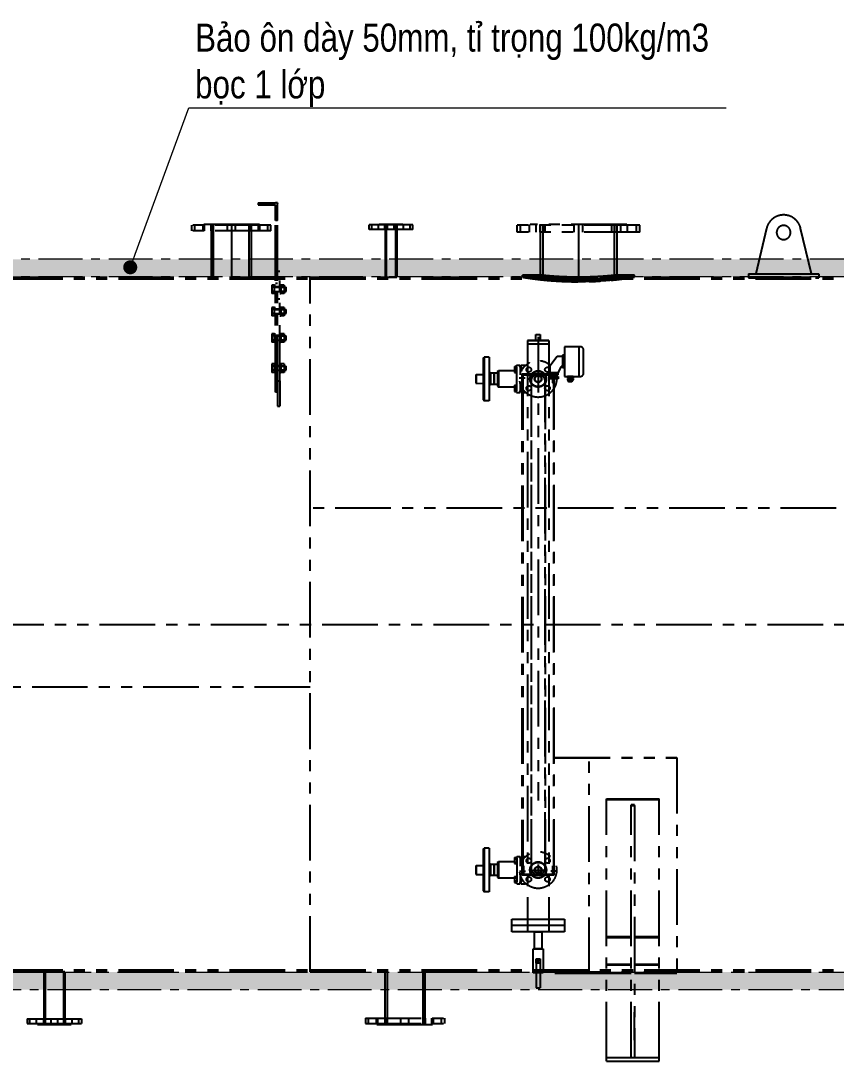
# Model space of a CAD drawing. Header units: millimetres. Extents: x -46397 to 283259, y -8690 to 23983.
# Drawn here: x 268163 to 270489, y 2270 to 5236 of the extents above; entities that cross this region are included whole.
import ezdxf
from ezdxf import colors
from ezdxf.entities.mleader import LeaderData, LeaderLine
from ezdxf.enums import TextEntityAlignment as Align
from ezdxf.math import Vec2, Vec3

# ---------------------------------------------------------------- set-up
doc = ezdxf.new("R2010")
doc.units = ezdxf.units.MM
doc.linetypes.add('CENTER', pattern=[2, 1.25, -0.25, 0.25, -0.25])
doc.linetypes.add('PHANTOM', pattern=[63.5, 31.75, -6.35, 6.35, -6.35, 6.35, -6.35])
doc.layers.add('DUONGTAM', color=1, linetype='CENTER', lineweight=0)
doc.styles.add('GHI CHÚ 2', font='arial.ttf', dxfattribs={"width": 0.8, "height": 1})
doc.styles.add('Tahoma', font='tahoma.ttf')
doc.styles.add('Text_nameplate', font='arial.ttf', dxfattribs={"width": 0.9, "height": 2.5})

# ---------------------------------------------------------------- blocks, each defined once
blk = doc.blocks.new('BO-1')
at = {"color": 251, "linetype": 'PHANTOM', "ltscale": 5, "extrusion": (2.28848e-17, 1, 0)}
for p, q in [((1350.9, 1202), (1350.9, 1196)), ((1350.9, 1202), (1400.9, 1202)), ((1350.9, 1196), (1398.9, 1196)), ((1400.9, 1202), (1400.9, 1202)), ((1404.9, 1202), (1400.9, 1202)), ((1404.9, 1202), (1400.9, 1202)), ((1400.9, 1151.8), (1400.9, 1194)), ((1406.9, 1200), (1406.9, 1200)), ((1406.9, 1151.8), (1406.9, 1200)), ((1387.5, 1138), (1162.5, 1138)), ((1162.5, 1122), (1162.5, 1138)), ((1171, 1122), (1171, 1138)), ((1194, 1122), (1194, 1138)), ((1355, 1140), (1195, 1140)), ((1195, 1138), (1195, 1140)), ((1198.1, 1122), (1198.1, 1138)), ((1217.3, 1122), (1217.3, 1140)), ((1217.9, 1122), (1217.9, 1140)), ((1221.1, 1122), (1221.1, 1138)), ((1223.9, 990), (1223.9, 1140)), ((1263.5, 1122), (1263.5, 1138)), ((1275, 1140), (1275, 990)), ((1286.5, 1122), (1286.5, 1138)), ((1326.1, 990), (1326.1, 1140)), ((1328.9, 1122), (1328.9, 1138)), ((1332.2, 1122), (1332.2, 1140)), ((1332.7, 1122), (1332.7, 1140)), ((1351.9, 1122), (1351.9, 1138)), ((1355, 1138), (1355, 1140)), ((1356, 1122), (1356, 1138)), ((1379, 1122), (1379, 1138)), ((1387.5, 1122), (1387.5, 1138)), ((1400.9, 661.9), (1400.9, 1151.8)), ((1406.9, 1151.8), (1400.9, 1151.8)), ((1406.9, 661.9), (1406.9, 1151.8)), ((2440, 1138), (2090, 1138)), ((2090, 1118), (2090, 1138)), ((2100, 1118), (2100, 1138)), ((2125, 1118), (2125, 1138)), ((2402.5, 1140), (2127.5, 1140)), ((2127.5, 1138), (2127.5, 1140)), ((2144.7, 1118), (2144.7, 1138)), ((2155.4, 1118), (2155.4, 1140)), ((2155.4, 1140), (2155.4, 1118)), ((2163.6, 1140), (2163.6, 982.3)), ((2169.7, 1118), (2169.7, 1138)), ((2252.5, 1118), (2252.5, 1138)), ((2265, 1140), (2265, 977.1)), ((2277.5, 1118), (2277.5, 1138)), ((2360.3, 1118), (2360.3, 1138)), ((2366.4, 1140), (2366.4, 982.3)), ((2374.5, 1140), (2374.5, 1118)), ((2374.6, 1118), (2374.6, 1140)), ((2385.3, 1118), (2385.3, 1138)), ((2402.5, 1138), (2402.5, 1140)), ((2405, 1118), (2405, 1138)), ((2430, 1118), (2430, 1138)), ((2440, 1118), (2440, 1138)), ((2801.4, 1129.1), (2770.6, 1000)), ((2929.4, 1000), (2898.6, 1129.1)), ((1387.5, 1122), (1162.5, 1122)), ((1217.9, 990), (1217.9, 1122)), ((1332.2, 990), (1332.2, 1122)), ((2440, 1118), (2090, 1118)), ((2155.4, 1118), (2155.4, 996.1)), ((2374.5, 1118), (2374.5, 996.1)), ((0, 990), (1500, 990)), ((0, 985), (1500, 985)), ((1406.9, 1007.5), (1412.9, 1007.5)), ((1412.9, 694.6), (1412.9, 1007.5)), ((1500, -990), (1500, 990)), ((1500, 990), (3000, 990)), ((1500, -990), (1500, 990)), ((1500, 985), (3000, 985)), ((2155.4, 996.1), (2105.4, 996.1)), ((2105.4, 990), (2105.4, 996.1)), ((2155.4, 990), (2105.4, 990)), ((2155.4, 996.1), (2155.4, 990)), ((2155.4, 996.1), (2155.4, 983.2)), ((2424.5, 996.1), (2374.5, 996.1)), ((2374.5, 996.1), (2374.5, 990)), ((2374.5, 996.1), (2374.5, 983.2)), ((2424.5, 990), (2374.5, 990)), ((2424.5, 990), (2424.5, 996.1)), ((2750, 1000), (2750, 998.8)), ((2750, 1000), (2770.6, 1000)), ((2950, 998.8), (2750, 998.8)), ((2750, 998.8), (2750, 988.7)), ((2750, 990), (2950, 990)), ((2750, 988.7), (2950, 988.7)), ((2770.6, 1000), (2929.4, 1000)), ((2929.4, 1000), (2950, 1000)), ((2950, 998.8), (2950, 1000)), ((2950, 998.8), (2950, 988.7)), ((1389.9, 967.2), (1389.9, 961.2)), ((1397.9, 967.2), (1389.9, 967.2)), ((1389.9, 961.2), (1389.9, 949.3)), ((1397.9, 961.2), (1389.9, 961.2)), ((1389.9, 949.3), (1389.9, 943.3)), ((1397.9, 949.3), (1389.9, 949.3)), ((1397.9, 943.2), (1397.9, 967.2)), ((1397.9, 967.2), (1400.9, 967.2)), ((1406.9, 972), (1400.9, 972)), ((1406.9, 962.2), (1400.9, 962.2)), ((1400.9, 961.2), (1425.9, 961.2)), ((1400.9, 949.2), (1425.9, 949.2)), ((1412.9, 962.2), (1406.9, 962.2)), ((1412.9, 967.2), (1415.9, 967.2)), ((1425.9, 961.2), (1412.9, 961.2)), ((1425.9, 949.2), (1412.9, 949.2)), ((1425.9, 967.2), (1415.9, 967.2)), ((1415.9, 967.2), (1415.9, 943.2)), ((1425.9, 961.2), (1415.9, 961.2)), ((1425.9, 949.3), (1415.9, 949.3)), ((1425.9, 967.2), (1425.9, 961.2)), ((1425.9, 961.2), (1425.9, 949.3)), ((1425.9, 961.2), (1430.9, 961.2)), ((1425.9, 949.3), (1425.9, 943.3)), ((1425.9, 949.2), (1430.9, 949.2)), ((1430.9, 949.2), (1430.9, 961.2)), ((1397.9, 943.3), (1389.9, 943.3)), ((1397.9, 943.2), (1400.9, 943.2)), ((1406.9, 948.2), (1400.9, 948.2)), ((1412.9, 948.2), (1406.9, 948.2)), ((1406.9, 928.6), (1412.9, 928.6)), ((1412.9, 943.2), (1415.9, 943.2)), ((1425.9, 943.3), (1415.9, 943.3)), ((1389.9, 904.1), (1389.9, 898.1)), ((1397.9, 904.1), (1389.9, 904.1)), ((1389.9, 898.1), (1389.9, 886.2)), ((1397.9, 898.1), (1389.9, 898.1)), ((1397.9, 880.1), (1397.9, 904.1)), ((1397.9, 904.1), (1400.9, 904.1)), ((1406.9, 899.1), (1400.9, 899.1)), ((1400.9, 898.1), (1425.9, 898.1)), ((1412.9, 899.1), (1406.9, 899.1)), ((1412.9, 904.1), (1415.9, 904.1)), ((1425.9, 898.1), (1412.9, 898.1)), ((1425.9, 904.1), (1415.9, 904.1)), ((1415.9, 904.1), (1415.9, 880.1)), ((1425.9, 898.1), (1415.9, 898.1)), ((1425.9, 904.1), (1425.9, 898.1)), ((1425.9, 898.1), (1425.9, 886.2)), ((1425.9, 898.1), (1430.9, 898.1)), ((1430.9, 886.1), (1430.9, 898.1)), ((1389.9, 886.2), (1389.9, 880.2)), ((1397.9, 886.2), (1389.9, 886.2)), ((1397.9, 880.2), (1389.9, 880.2)), ((1397.9, 880.1), (1400.9, 880.1)), ((1400.9, 886.1), (1425.9, 886.1)), ((1406.9, 885.1), (1400.9, 885.1)), ((1412.9, 885.1), (1406.9, 885.1)), ((1425.9, 886.1), (1412.9, 886.1)), ((1412.9, 880.1), (1415.9, 880.1)), ((1425.9, 886.2), (1415.9, 886.2)), ((1425.9, 880.2), (1415.9, 880.2)), ((1425.9, 886.2), (1425.9, 880.2)), ((1425.9, 886.1), (1430.9, 886.1)), ((1389.9, 828.9), (1389.9, 822.9)), ((1397.9, 828.9), (1389.9, 828.9)), ((1389.9, 822.9), (1389.9, 811)), ((1397.9, 822.9), (1389.9, 822.9)), ((1389.9, 811), (1389.9, 805)), ((1397.9, 811), (1389.9, 811)), ((1397.9, 805), (1389.9, 805)), ((1397.9, 805), (1397.9, 829)), ((1397.9, 829), (1400.9, 829)), ((1397.9, 805), (1400.9, 805)), ((1406.9, 824), (1400.9, 824)), ((1400.9, 823), (1425.9, 823)), ((1400.9, 811), (1425.9, 811)), ((1406.9, 810), (1400.9, 810)), ((1412.9, 824), (1406.9, 824)), ((1412.9, 810), (1406.9, 810)), ((1412.9, 829), (1415.9, 829)), ((1425.9, 823), (1412.9, 823)), ((1425.9, 811), (1412.9, 811)), ((1412.9, 805), (1415.9, 805)), ((1415.9, 829), (1415.9, 805)), ((1425.9, 828.9), (1415.9, 828.9)), ((1425.9, 822.9), (1415.9, 822.9)), ((1425.9, 811), (1415.9, 811)), ((1425.9, 805), (1415.9, 805)), ((1425.9, 828.9), (1425.9, 822.9)), ((1425.9, 823), (1430.9, 823)), ((1425.9, 822.9), (1425.9, 811)), ((1425.9, 811), (1425.9, 805)), ((1425.9, 811), (1430.9, 811)), ((1430.9, 811), (1430.9, 823)), ((1389.9, 742.7), (1389.9, 736.7)), ((1397.9, 742.7), (1389.9, 742.7)), ((1397.9, 718.7), (1397.9, 742.7)), ((1397.9, 742.7), (1400.9, 742.7)), ((1412.9, 742.7), (1415.9, 742.7)), ((1425.9, 742.7), (1415.9, 742.7)), ((1415.9, 742.7), (1415.9, 718.7)), ((1425.9, 742.7), (1425.9, 736.7)), ((1389.9, 736.7), (1389.9, 724.7)), ((1397.9, 736.7), (1389.9, 736.7)), ((1389.9, 724.7), (1389.9, 718.8)), ((1397.9, 724.7), (1389.9, 724.7)), ((1397.9, 718.8), (1389.9, 718.8)), ((1397.9, 718.7), (1400.9, 718.7)), ((1406.9, 737.7), (1400.9, 737.7)), ((1400.9, 736.7), (1425.9, 736.7)), ((1400.9, 724.7), (1425.9, 724.7)), ((1406.9, 723.7), (1400.9, 723.7)), ((1412.9, 737.7), (1406.9, 737.7)), ((1412.9, 723.7), (1406.9, 723.7)), ((1425.9, 736.7), (1412.9, 736.7)), ((1425.9, 724.7), (1412.9, 724.7)), ((1412.9, 718.7), (1415.9, 718.7)), ((1425.9, 736.7), (1415.9, 736.7)), ((1425.9, 724.7), (1415.9, 724.7)), ((1425.9, 718.8), (1415.9, 718.8)), ((1425.9, 736.7), (1430.9, 736.7)), ((1425.9, 736.7), (1425.9, 724.7)), ((1425.9, 724.7), (1430.9, 724.7)), ((1425.9, 724.7), (1425.9, 718.8)), ((1430.9, 724.7), (1430.9, 736.7)), ((1406.9, 694.6), (1406.9, 622.7)), ((1406.9, 694.6), (1412.9, 694.6)), ((1412.9, 694.6), (1412.9, 622.7)), ((1406.9, 661.9), (1400.9, 661.9)), ((1406.9, 622.7), (1412.9, 622.7)), ((0, -985), (1500, -985)), ((0, -990), (1500, -990)), ((1500, -985), (3000, -985)), ((1500, -990), (3000, -990))]:
    blk.add_line(p, q, dxfattribs=at)
at = {"color": 251, "linetype": 'PHANTOM', "ltscale": 5, "extrusion": (-2.22045e-16, 1, 0)}
for p, q in [((1792.5, 1139), (1667.5, 1139)), ((1667.5, 1126), (1667.5, 1139)), ((1675.5, 1126), (1675.5, 1139)), ((1694.5, 1126), (1694.5, 1139)), ((1763.5, 1140), (1696.5, 1140)), ((1696.5, 1139), (1696.5, 1140)), ((1712.7, 1126), (1712.7, 1140)), ((1713.3, 1140), (1713.3, 990)), ((1716.7, 1140), (1716.7, 990)), ((1720.5, 1126), (1720.5, 1139)), ((1739.5, 1126), (1739.5, 1139)), ((1743.3, 1140), (1743.3, 990)), ((1746.7, 1140), (1746.7, 990)), ((1747.2, 1126), (1747.2, 1140)), ((1763.5, 1139), (1763.5, 1140)), ((1765.5, 1126), (1765.5, 1139)), ((1784.5, 1126), (1784.5, 1139)), ((1792.5, 1126), (1792.5, 1139)), ((1792.5, 1126), (1667.5, 1126)), ((1713.3, 990), (1746.7, 990)), ((800.1, -990), (739.8, -990)), ((739.8, -990), (739.8, -1140)), ((743.8, -990), (743.8, -1140)), ((796.2, -990), (796.2, -1140)), ((800.1, -990), (800.1, -1140)), ((1712.8, -990), (1712.8, -1140)), ((1718.9, -990), (1718.9, -1140)), ((1821.1, -990), (1821.1, -1140)), ((1827.1, -990), (1827.1, -1140)), ((692.5, -1124), (847.5, -1124)), ((692.5, -1124), (692.5, -1138)), ((700.5, -1138), (700.5, -1124)), ((719.5, -1138), (719.5, -1124)), ((739.4, -1124), (739.4, -1140)), ((760.5, -1138), (760.5, -1124)), ((779.5, -1138), (779.5, -1124)), ((800.5, -1124), (800.5, -1140)), ((820.5, -1138), (820.5, -1124)), ((839.5, -1138), (839.5, -1124)), ((847.5, -1124), (847.5, -1138)), ((1657.5, -1122), (1882.5, -1122)), ((1657.5, -1122), (1657.5, -1138)), ((1666, -1138), (1666, -1122)), ((1689, -1138), (1689, -1122)), ((1693.1, -1138), (1693.1, -1122)), ((1712.3, -1122), (1712.3, -1140)), ((1716.1, -1138), (1716.1, -1122)), ((1758.5, -1138), (1758.5, -1122)), ((1781.5, -1138), (1781.5, -1122)), ((1823.9, -1138), (1823.9, -1122)), ((1827.7, -1122), (1827.7, -1140)), ((1846.9, -1138), (1846.9, -1122)), ((1851, -1138), (1851, -1122)), ((1874, -1138), (1874, -1122)), ((1882.5, -1122), (1882.5, -1138)), ((692.5, -1138), (847.5, -1138)), ((722, -1138), (722, -1140)), ((722, -1140), (818, -1140)), ((818, -1138), (818, -1140)), ((1657.5, -1138), (1882.5, -1138)), ((1690, -1138), (1690, -1140)), ((1690, -1140), (1850, -1140)), ((1850, -1138), (1850, -1140))]:
    blk.add_line(p, q, dxfattribs=at)
at = {"color": 251, "linetype": 'PHANTOM', "ltscale": 5}
for p, q in [((2180, 810), (2119.5, 810)), ((2119.5, 810), (2180, 810)), ((2119.5, 810), (2119.5, -876)), ((2143.5, 826.4), (2156.1, 826.4)), ((2143.5, 810), (2143.5, 826.4)), ((2143.5, 826.4), (2156.1, 826.4)), ((2149.8, 820.1), (2149.8, -501.9)), ((2149.8, 820.1), (2149.8, 820.1)), ((2156.1, 826.4), (2156.1, 810)), ((2180, 810), (2180, -876)), ((2119.5, 800), (2180, 800)), ((2269.6, 792), (2224.6, 792)), ((2224.6, 792), (2224.6, 707)), ((2266, 792), (2266, 707)), ((2279.6, 717), (2279.6, 782)), ((2204.4, 763.5), (2183.6, 736.3)), ((2219.6, 763.5), (2204.4, 763.5)), ((2219.6, 767.5), (2219.6, 731.5)), ((2224.6, 767.5), (2219.6, 767.5)), ((2224.6, 749.5), (2219.6, 749.5)), ((2195.8, 713.5), (2103.8, 713.5)), ((2103.8, 713.5), (2103.8, -713.4)), ((2192.8, 713.5), (2104.8, 713.5)), ((2104.8, 713.5), (2104.8, 688.5)), ((2105.8, 713.5), (2105.8, -713.4)), ((2129.8, 713.5), (2169.8, 713.5)), ((2130.8, -713.5), (2130.8, 713.5)), ((2164.8, 713.5), (2134.8, 713.5)), ((2149.8, 715.5), (2149.8, 684.5)), ((2169.8, 713.5), (2164.8, 713.5)), ((2170.8, -713.5), (2170.8, 713.5)), ((2183.6, 736.3), (2183.6, 712)), ((2205.6, 717), (2183.6, 717)), ((2205.6, 712), (2183.6, 712)), ((2185.6, 712), (2185.6, 707)), ((2192.8, 688.5), (2192.8, 713.5)), ((2193.8, 713.5), (2193.8, -713.4)), ((2195.8, -713.4), (2195.8, 713.5)), ((2203.6, 712), (2203.6, 707)), ((2215.6, 735.5), (2205.6, 717)), ((2205.6, 717), (2205.6, 712)), ((2219.6, 735.5), (2215.6, 735.5)), ((2224.6, 731.5), (2219.6, 731.5)), ((2095.8, 703.5), (2112.5, 703.5)), ((2104.8, 688.5), (2106.8, 688.5)), ((2106.8, 688.5), (2106.8, 711.5)), ((2106.8, 711.5), (2190.8, 711.5)), ((2129.8, 693.5), (2129.8, -693.4)), ((2169.8, -693.4), (2169.8, 693.5)), ((2207.1, 707), (2182, 707)), ((2182, 707), (2182, 700)), ((2207.1, 700), (2182, 700)), ((2201.8, 703.5), (2185.1, 703.5)), ((2190.8, 711.5), (2190.8, 688.5)), ((2190.8, 688.5), (2192.8, 688.5)), ((2194.6, 707), (2194.6, 700)), ((2207.1, 707), (2207.1, 700)), ((2224.6, 707), (2269.6, 707)), ((2233.8, 707), (2233.8, 703)), ((2249.8, 707), (2233.8, 707)), ((2249.8, 707), (2233.8, 707)), ((2249.8, 703), (2233.8, 703)), ((2233.8, 701), (2233.8, 697)), ((2249.8, 701), (2233.8, 701)), ((2249.8, 697), (2233.8, 697)), ((2233.8, 697), (2237.8, 692)), ((2235.8, 703), (2235.8, 701)), ((2241.8, 692), (2237.8, 692)), ((2241.8, 707), (2241.8, 703)), ((2241.8, 701), (2241.8, 697)), ((2245.8, 692), (2241.8, 692)), ((2249.8, 697), (2245.8, 692)), ((2247.8, 703), (2247.8, 701)), ((2249.8, 707), (2249.8, 703)), ((2249.8, 701), (2249.8, 697)), ((3000, 332), (1500, 332)), ((-3546.2, 0), (3546.2, 0)), ((1500, -178.9), (0, -178.9)), ((2096.8, -703.4), (2113.5, -703.4)), ((2105.8, -688.4), (2107.8, -688.4)), ((2105.8, -713.4), (2105.8, -688.4)), ((2107.8, -688.4), (2107.8, -711.4)), ((2107.8, -711.4), (2191.8, -711.4)), ((2134.3, -700), (2165.3, -700)), ((2149.8, -684.5), (2149.8, -715.5)), ((2202.8, -703.4), (2186.1, -703.4)), ((2191.8, -711.4), (2191.8, -688.4)), ((2191.8, -688.4), (2193.8, -688.4)), ((2193.8, -688.4), (2193.8, -713.4)), ((2103.8, -713.4), (2195.8, -713.4)), ((2193.8, -713.4), (2105.8, -713.4)), ((2130.8, -713.5), (2170.8, -713.5)), ((2074.8, -840), (2224.8, -840)), ((2074.8, -876), (2074.8, -840)), ((2224.8, -858), (2074.8, -858)), ((2224.8, -840), (2224.8, -876)), ((2224.8, -876), (2074.8, -876)), ((2180, -876), (2119.5, -876)), ((2139.1, -876), (2160.4, -876)), ((2139.1, -924.7), (2139.1, -876)), ((2160.4, -876), (2160.4, -924.7)), ((2135.4, -924.7), (2164.1, -924.7)), ((2135.4, -993.5), (2135.4, -924.7)), ((2160.4, -924.7), (2139.1, -924.7)), ((2164.1, -924.7), (2164.1, -993.5)), ((2144.3, -952.8), (2155.3, -952.8)), ((2144.3, -965.5), (2144.3, -952.8)), ((2144.3, -959.1), (2144.3, -1036)), ((2155.3, -965.5), (2144.3, -965.5)), ((2155.3, -952.8), (2155.3, -965.5)), ((2155.3, -959.1), (2155.3, -1036)), ((2164.1, -993.5), (2135.4, -993.5)), ((2144.3, -1036), (2155.3, -1036)), ((2425, -1185), (2425, -1105))]:
    blk.add_line(p, q, dxfattribs=at)
at = {"color": 251, "linetype": 'PHANTOM', "ltscale": 5, "extrusion": (-1, -3.55952e-16, -4.45995e-16)}
for p, q in [((1992.8, 759.4), (1995.8, 762.5)), ((1992.8, 759.4), (1992.8, 640.6)), ((1995.8, 762.5), (1995.8, 637.5)), ((2009.8, 762.5), (1995.8, 762.5)), ((2009.8, 762.5), (2009.8, 637.5)), ((1972.8, 712.5), (1992.8, 712.9)), ((1972.8, 712.5), (1972.8, 687.5)), ((2013.8, 717), (2009.8, 717)), ((2013.8, 717), (2013.8, 683)), ((2023.8, 716), (2013.8, 716)), ((2023.8, 716), (2023.8, 684)), ((2024, 716), (2024, 684)), ((2034, 716), (2024, 716)), ((2034, 721), (2036.5, 723.5)), ((2034, 721), (2034, 679)), ((2036.5, 723.5), (2036.5, 676.5)), ((2082.1, 723.5), (2036.5, 723.5)), ((2082.1, 735.5), (2082.1, 731.2)), ((2082.1, 735.5), (2088.5, 735.5)), ((2082.1, 731.2), (2082.1, 722.5)), ((2082.1, 731.2), (2088.5, 731.2)), ((2082.1, 722.5), (2082.1, 718.2)), ((2082.1, 722.5), (2088.5, 722.5)), ((2082.1, 718.2), (2088.5, 718.2)), ((2088.5, 734), (2088.5, 739)), ((2088.5, 739), (2098.5, 739)), ((2088.5, 734), (2088.5, 666)), ((2098.5, 734), (2098.5, 739)), ((2098.5, 734), (2098.5, 711.4)), ((2101.8, 731.9), (2098.5, 731.9)), ((2101.8, 721.9), (2098.5, 721.9)), ((2101.8, 734), (2101.8, 739)), ((2101.8, 739), (2113.8, 739)), ((2101.8, 734), (2101.8, 721.3)), ((2113.8, 738.2), (2113.8, 739)), ((1971.8, 711.7), (1971.8, 688.3)), ((1971.8, 711.7), (1972.8, 711.7)), ((1971.8, 688.3), (1972.8, 688.3)), ((1972.8, 687.5), (1992.8, 687.1)), ((2013.8, 683), (2009.8, 683)), ((2023.8, 684), (2013.8, 684)), ((2024, 711), (2023.8, 711)), ((2024, 689), (2023.8, 689)), ((2034, 684), (2024, 684)), ((2098.5, 688.6), (2098.5, 666)), ((2034, 679), (2036.5, 676.5)), ((2082.1, 676.5), (2036.5, 676.5)), ((2082.1, 681.8), (2082.1, 677.5)), ((2082.1, 681.8), (2088.5, 681.8)), ((2082.1, 677.5), (2082.1, 668.8)), ((2082.1, 677.5), (2088.5, 677.5)), ((2082.1, 668.8), (2082.1, 664.5)), ((2082.1, 668.8), (2088.5, 668.8)), ((2082.1, 664.5), (2088.5, 664.5)), ((2088.5, 661), (2088.5, 666)), ((2088.5, 661), (2098.5, 661)), ((2101.8, 678.1), (2098.5, 678.1)), ((2101.8, 668.1), (2098.5, 668.1)), ((2098.5, 661), (2098.5, 666)), ((2101.8, 678.7), (2101.8, 666)), ((2101.8, 661), (2101.8, 666)), ((2101.8, 661), (2113.8, 661)), ((2113.8, 661), (2113.8, 661.8)), ((1992.8, 640.6), (1995.8, 637.5)), ((2009.8, 637.5), (1995.8, 637.5)), ((1992.9, -640.6), (1996, -637.5)), ((1992.9, -640.6), (1992.9, -759.4)), ((1996, -637.5), (1996, -762.5)), ((2009.9, -637.5), (1996, -637.5)), ((2009.9, -637.5), (2009.9, -762.5)), ((2034.2, -679), (2036.7, -676.5)), ((2034.2, -679), (2034.2, -721)), ((2036.7, -676.5), (2036.7, -723.5)), ((2082.3, -676.5), (2036.7, -676.5)), ((2082.3, -664.5), (2082.3, -668.8)), ((2082.3, -664.5), (2088.7, -664.5)), ((2082.3, -668.8), (2082.3, -677.5)), ((2082.3, -668.8), (2088.7, -668.8)), ((2082.3, -677.5), (2082.3, -681.8)), ((2082.3, -677.5), (2088.7, -677.5)), ((2082.3, -681.8), (2088.7, -681.8)), ((2088.7, -666), (2088.7, -661)), ((2088.7, -661), (2098.7, -661)), ((2088.7, -666), (2088.7, -734)), ((2098.7, -666), (2098.7, -661)), ((2098.7, -666), (2098.7, -688.6)), ((2101.9, -668.1), (2098.7, -668.1)), ((2101.9, -678.1), (2098.7, -678.1)), ((2101.9, -666), (2101.9, -661)), ((2101.9, -661), (2113.9, -661)), ((2101.9, -666), (2101.9, -678.7)), ((2113.9, -661.8), (2113.9, -661)), ((1971.9, -688.3), (1971.9, -711.7)), ((1971.9, -688.3), (1972.9, -688.3)), ((1971.9, -711.7), (1972.9, -711.7)), ((1972.9, -687.5), (1992.9, -687.1)), ((1972.9, -687.5), (1972.9, -712.5)), ((2013.9, -683), (2009.9, -683)), ((2013.9, -683), (2013.9, -717)), ((2023.9, -684), (2013.9, -684)), ((2023.9, -684), (2023.9, -716)), ((2024.2, -689), (2023.9, -689)), ((2024.2, -711), (2023.9, -711)), ((2024.2, -684), (2024.2, -716)), ((2034.2, -684), (2024.2, -684)), ((2098.7, -711.4), (2098.7, -734)), ((1972.9, -712.5), (1992.9, -712.9)), ((2013.9, -717), (2009.9, -717)), ((2023.9, -716), (2013.9, -716)), ((2034.2, -716), (2024.2, -716)), ((2034.2, -721), (2036.7, -723.5)), ((2082.3, -723.5), (2036.7, -723.5)), ((2082.3, -718.2), (2082.3, -722.5)), ((2082.3, -718.2), (2088.7, -718.2)), ((2082.3, -722.5), (2082.3, -731.2)), ((2082.3, -722.5), (2088.7, -722.5)), ((2082.3, -731.2), (2082.3, -735.5)), ((2082.3, -731.2), (2088.7, -731.2)), ((2082.3, -735.5), (2088.7, -735.5)), ((2088.7, -739), (2088.7, -734)), ((2088.7, -739), (2098.7, -739)), ((2101.9, -721.9), (2098.7, -721.9)), ((2101.9, -731.9), (2098.7, -731.9)), ((2098.7, -739), (2098.7, -734)), ((2101.9, -721.3), (2101.9, -734)), ((2101.9, -739), (2101.9, -734)), ((2101.9, -739), (2113.9, -739)), ((2113.9, -739), (2113.9, -738.2)), ((1992.9, -759.4), (1996, -762.5)), ((2009.9, -762.5), (1996, -762.5))]:
    blk.add_line(p, q, dxfattribs=at)
at = {"color": 251, "linetype": 'PHANTOM', "ltscale": 5, "extrusion": (-2.28848e-17, 1, 0)}
for p, q in [((2197, -378.9), (2545, -378.9)), ((2197, -378.9), (2197, -380.4)), ((2197, -380.4), (2545, -380.4)), ((2295, -994), (2295, -380.4)), ((2545, -380.4), (2545, -378.9)), ((2545, -380.4), (2545, -994)), ((2345, -497), (2495, -497)), ((2345, -498.9), (2345, -497)), ((2345, -1235), (2345, -498.9)), ((2345, -498.9), (2495, -498.9)), ((2495, -498.9), (2495, -497)), ((2495, -1235), (2495, -498.9)), ((2415, -516.2), (2415, -514.6)), ((2425, -514.6), (2415, -514.6)), ((2415, -1235), (2415, -516.2)), ((2415, -516.2), (2425, -516.2)), ((2425, -516.2), (2425, -514.6)), ((2425, -516.2), (2425, -1235)), ((2345, -889.8), (2415, -889.8)), ((2345, -892.8), (2415, -892.8)), ((2425, -889.8), (2495, -889.8)), ((2425, -892.8), (2495, -892.8)), ((2345, -968.7), (2415, -968.7)), ((2345, -970), (2415, -970)), ((2425, -968.7), (2495, -968.7)), ((2425, -970), (2495, -970)), ((2197, -990), (2545, -990)), ((2197, -994), (2345, -994)), ((2345, -994), (2415, -994)), ((2425, -994), (2495, -994)), ((2495, -994), (2545, -994)), ((2495, -1235), (2345, -1235)), ((2345, -1245), (2345, -1235)), ((2345, -1245), (2495, -1245)), ((2495, -1245), (2495, -1235))]:
    blk.add_line(p, q, dxfattribs=at)
at = {"color": 251, "linetype": 'PHANTOM', "ltscale": 5, "extrusion": (0, 0, -1)}
blk.add_circle((-2850, 1117.5), 20, dxfattribs=at)
at = {"color": 251, "linetype": 'PHANTOM', "ltscale": 5}
for centre, radius in [((2149.8, 700), 52.5), ((2123.3, 726.5), 7), ((2149.8, 700), 23.4), ((2149.8, 700), 21.9), ((2176.3, 726.5), 7), ((2149.8, 700), 10), ((2149.8, 700), 9), ((2123.3, 673.5), 7), ((2176.3, 673.5), 7), ((2149.9, -700), 52.5), ((2123.4, -673.5), 7), ((2149.9, -700), 23.4), ((2149.9, -700), 21.9), ((2176.5, -673.5), 7), ((2149.9, -700), 10), ((2149.8, -700), 9), ((2123.4, -726.5), 7), ((2176.5, -726.5), 7), ((2149.8, -959.1), 2.13)]:
    blk.add_circle(centre, radius, dxfattribs=at)
for centre, radius, start, end in [((1398.9, 1194), 2, 0, 90), ((2850, 1117.5), 50, 13.3846, 166.5893), ((2269.6, 782), 10, 0, 90), ((2149.8, 693.5), 20, 0, 180), ((2269.6, 717), 10, 270, 0), ((2149.8, -693.4), 20, 180, 0)]:
    blk.add_arc(centre, radius, start, end, dxfattribs=at)
blk.add_ellipse((1404.9, 1200), major_axis=(-2, 0), ratio=0.999995, start_param=-3.141593, end_param=-1.570796, dxfattribs=at)
at = {"color": 251, "linetype": 'PHANTOM', "ltscale": 5, "extrusion": (0, 0, -1)}
blk.add_ellipse((1404.9, 1200), major_axis=(0, 2), ratio=1, start_param=0, end_param=1.570796, dxfattribs=at)
at = {"color": 251, "linetype": 'PHANTOM', "ltscale": 5}
for points, knots in [([(2424.5, 996.1), (2424.5, 996.1), (2424.5, 996.1), (2424.5, 996.1), (2424.3, 996), (2423.3, 995.9), (2422.6, 995.8), (2420.6, 995.4), (2419.3, 995.2), (2416.2, 994.8), (2414.4, 994.5), (2410.3, 993.9), (2408.1, 993.6), (2403, 992.9), (2400.3, 992.5), (2394.5, 991.7), (2391.3, 991.3), (2384.8, 990.5), (2381.4, 990.1), (2374.3, 989.3), (2370.5, 988.9), (2362.6, 988), (2358.4, 987.6), (2349.7, 986.8), (2345.2, 986.5), (2335.8, 985.8), (2331, 985.4), (2321.2, 984.8), (2316.2, 984.5), (2306, 984.1), (2300.9, 983.9), (2290.6, 983.5), (2285.4, 983.4), (2275.1, 983.3), (2270, 983.2), (2260, 983.2), (2254.9, 983.3), (2244.6, 983.4), (2239.4, 983.5), (2229.1, 983.9), (2224, 984.1), (2213.8, 984.5), (2208.8, 984.8), (2199, 985.4), (2194.2, 985.8), (2184.8, 986.5), (2180.3, 986.8), (2171.6, 987.6), (2167.4, 988), (2159.5, 988.9), (2155.7, 989.3), (2148.6, 990.1), (2145.2, 990.5), (2138.7, 991.3), (2135.5, 991.7), (2129.7, 992.5), (2127, 992.9), (2121.9, 993.6), (2119.7, 993.9), (2115.6, 994.5), (2113.8, 994.8), (2110.7, 995.2), (2109.4, 995.4), (2107.4, 995.8), (2106.7, 995.9), (2105.7, 996), (2105.4, 996.1), (2105.4, 996.1), (2105.4, 996.1), (2105.4, 996.1)], [240.845794, 240.845794, 240.845794, 240.845794, 240.847726, 240.847726, 255.90054, 255.90054, 270.953355, 270.953355, 286.006169, 286.006169, 301.058984, 301.058984, 316.111798, 316.111798, 331.164613, 331.164613, 346.217427, 346.217427, 361.270242, 361.270242, 376.323397, 376.323397, 391.376552, 391.376552, 406.429707, 406.429707, 421.482863, 421.482863, 436.536018, 436.536018, 451.589173, 451.589173, 466.642328, 466.642328, 481.695484, 481.695484, 496.748639, 496.748639, 511.801794, 511.801794, 526.854949, 526.854949, 541.908104, 541.908104, 556.96126, 556.96126, 572.014415, 572.014415, 587.06757, 587.06757, 602.120725, 602.120725, 617.17354, 617.17354, 632.226354, 632.226354, 647.279169, 647.279169, 662.331984, 662.331984, 677.384798, 677.384798, 692.437613, 692.437613, 707.490427, 707.490427, 722.543242, 722.543242, 722.545173, 722.545173, 722.545173, 722.545173]), ([(2105.4, 996.1), (2105.4, 996.1), (2105.7, 996), (2106.7, 995.9), (2107.4, 995.8), (2109.4, 995.4), (2110.7, 995.2), (2113.8, 994.8), (2115.6, 994.5), (2119.7, 993.9), (2121.9, 993.6), (2127, 992.9), (2129.7, 992.5), (2135.5, 991.7), (2138.7, 991.3), (2145.2, 990.5), (2148.6, 990.1), (2155.7, 989.3), (2159.5, 988.9), (2167.4, 988), (2171.6, 987.6), (2180.3, 986.8), (2184.8, 986.5), (2194.2, 985.8), (2199, 985.4), (2208.8, 984.8), (2213.8, 984.5), (2224, 984.1), (2229.1, 983.9), (2239.4, 983.5), (2244.6, 983.4), (2254.9, 983.3), (2260, 983.2), (2265, 983.2)], [722.545173, 722.545173, 722.545173, 722.545173, 737.596053, 737.596053, 752.648863, 752.648863, 767.701674, 767.701674, 782.754485, 782.754485, 797.807296, 797.807296, 812.860107, 812.860107, 827.912918, 827.912918, 842.965729, 842.965729, 858.018883, 858.018883, 873.072038, 873.072038, 888.125193, 888.125193, 903.178348, 903.178348, 918.231503, 918.231503, 933.284658, 933.284658, 948.337812, 948.337812, 963.390967, 963.390967, 963.390967, 963.390967]), ([(2155.4, 983.2), (2154.3, 983.3), (2153.3, 983.4), (2148.6, 984), (2145.2, 984.4), (2138.7, 985.2), (2135.5, 985.6), (2129.7, 986.4), (2127, 986.8), (2121.9, 987.5), (2119.7, 987.8), (2115.6, 988.4), (2113.8, 988.7), (2110.7, 989.2), (2109.4, 989.4), (2107.4, 989.7), (2106.7, 989.8), (2105.7, 990), (2105.4, 990), (2105.4, 990)], [115.877617, 115.877617, 115.877617, 115.877617, 120.428056, 120.428056, 135.481211, 135.481211, 150.534365, 150.534365, 165.58752, 165.58752, 180.640674, 180.640674, 195.693829, 195.693829, 210.746983, 210.746983, 225.800138, 225.800138, 240.85136, 240.85136, 240.85136, 240.85136]), ([(2105.4, 990), (2105.4, 990), (2105.7, 990), (2106.7, 989.8), (2107.4, 989.7), (2109.4, 989.4), (2110.7, 989.2), (2113.8, 988.7), (2115.6, 988.4), (2119.7, 987.8), (2121.9, 987.5), (2127, 986.8), (2129.7, 986.4), (2135.5, 985.6), (2138.7, 985.2), (2145.2, 984.4), (2148.6, 984), (2155.7, 983.1), (2159.5, 982.7), (2167.4, 981.9), (2171.6, 981.5), (2180.3, 980.7), (2184.8, 980.3), (2194.2, 979.6), (2199, 979.3), (2208.8, 978.7), (2213.8, 978.4), (2224, 977.9), (2229.1, 977.7), (2239.4, 977.4), (2244.6, 977.3), (2254.9, 977.1), (2260, 977.1), (2270, 977.1), (2275.1, 977.1), (2285.4, 977.3), (2290.6, 977.4), (2300.9, 977.7), (2306, 977.9), (2316.2, 978.4), (2321.2, 978.7), (2331, 979.3), (2335.8, 979.6), (2345.2, 980.3), (2349.7, 980.7), (2358.4, 981.5), (2362.6, 981.9), (2370.5, 982.7), (2374.3, 983.1), (2381.4, 984), (2384.8, 984.4), (2391.3, 985.2), (2394.5, 985.6), (2400.3, 986.4), (2403, 986.8), (2408.1, 987.5), (2410.3, 987.8), (2414.4, 988.4), (2416.2, 988.7), (2419.3, 989.2), (2420.6, 989.4), (2422.6, 989.7), (2423.3, 989.8), (2424.3, 990), (2424.5, 990), (2424.5, 990)], [240.853292, 240.853292, 240.853292, 240.853292, 255.90645, 255.90645, 270.959609, 270.959609, 286.012767, 286.012767, 301.065925, 301.065925, 316.119083, 316.119083, 331.172241, 331.172241, 346.2254, 346.2254, 361.278558, 361.278558, 376.332065, 376.332065, 391.385573, 391.385573, 406.43908, 406.43908, 421.492588, 421.492588, 436.546095, 436.546095, 451.599602, 451.599602, 466.65311, 466.65311, 481.706617, 481.706617, 496.760125, 496.760125, 511.813632, 511.813632, 526.86714, 526.86714, 541.920647, 541.920647, 556.974155, 556.974155, 572.027662, 572.027662, 587.08117, 587.08117, 602.134677, 602.134677, 617.187835, 617.187835, 632.240993, 632.240993, 647.294152, 647.294152, 662.34731, 662.34731, 677.400468, 677.400468, 692.453626, 692.453626, 707.506784, 707.506784, 722.559943, 722.559943, 722.559943, 722.559943]), ([(2265, 990), (2261.6, 990), (2258.1, 990.1), (2251, 990.1), (2247.5, 990.2), (2240.4, 990.3), (2236.9, 990.4), (2229.9, 990.7), (2226.4, 990.8), (2219.7, 991.1), (2216.4, 991.2), (2210, 991.6), (2206.9, 991.7), (2200.9, 992.1), (2198, 992.3), (2192.6, 992.7), (2190, 992.9), (2185.1, 993.3), (2182.7, 993.4), (2178.2, 993.8), (2176.1, 994), (2172.1, 994.4), (2170.2, 994.6), (2166.8, 994.9), (2165.2, 995.1), (2162.4, 995.3), (2161.2, 995.5), (2159.1, 995.7), (2158.2, 995.8), (2156.8, 995.9), (2156.3, 996), (2155.6, 996.1), (2155.4, 996.1), (2155.4, 996.1)], [0, 0, 0, 0, 10.325502, 10.325502, 20.651005, 20.651005, 30.976507, 30.976507, 41.302009, 41.302009, 51.627512, 51.627512, 61.953014, 61.953014, 72.278516, 72.278516, 82.604019, 82.604019, 92.92947, 92.92947, 103.254922, 103.254922, 113.580374, 113.580374, 123.905825, 123.905825, 134.231277, 134.231277, 144.556728, 144.556728, 154.88218, 154.88218, 165.207632, 165.207632, 165.207632, 165.207632]), ([(2155.4, 996.1), (2155.4, 996.1), (2155.6, 996.1), (2156.3, 996), (2156.8, 995.9), (2158.2, 995.8), (2159.1, 995.7), (2161.2, 995.5), (2162.4, 995.3), (2165.2, 995.1), (2166.8, 994.9), (2170.2, 994.6), (2172.1, 994.4), (2176.1, 994), (2178.2, 993.8), (2182.7, 993.4), (2185.1, 993.3), (2190, 992.9), (2192.6, 992.7), (2198, 992.3), (2200.9, 992.1), (2206.9, 991.7), (2210, 991.6), (2216.4, 991.2), (2219.7, 991.1), (2226.4, 990.8), (2229.9, 990.7), (2236.9, 990.4), (2240.4, 990.3), (2247.5, 990.2), (2251, 990.1), (2258.1, 990.1), (2261.6, 990), (2268.4, 990), (2271.9, 990.1), (2279, 990.1), (2282.5, 990.2), (2289.6, 990.3), (2293.1, 990.4), (2300.1, 990.7), (2303.6, 990.8), (2310.3, 991.1), (2313.6, 991.2), (2320, 991.6), (2323.1, 991.7), (2329.1, 992.1), (2332, 992.3), (2337.4, 992.7), (2340, 992.9), (2344.9, 993.3), (2347.3, 993.4), (2351.8, 993.8), (2353.9, 994), (2357.9, 994.4), (2359.8, 994.6), (2363.2, 994.9), (2364.8, 995.1), (2367.6, 995.3), (2368.8, 995.5), (2370.9, 995.7), (2371.8, 995.8), (2373.2, 995.9), (2373.7, 996), (2374.4, 996.1), (2374.5, 996.1), (2374.5, 996.1)], [165.207632, 165.207632, 165.207632, 165.207632, 175.533081, 175.533081, 185.858531, 185.858531, 196.183981, 196.183981, 206.509431, 206.509431, 216.834881, 216.834881, 227.160331, 227.160331, 237.485781, 237.485781, 247.811231, 247.811231, 258.136733, 258.136733, 268.462235, 268.462235, 278.787737, 278.787737, 289.113239, 289.113239, 299.438741, 299.438741, 309.764243, 309.764243, 320.089746, 320.089746, 330.415248, 330.415248, 340.74075, 340.74075, 351.066252, 351.066252, 361.391754, 361.391754, 371.717256, 371.717256, 382.042759, 382.042759, 392.368261, 392.368261, 402.693763, 402.693763, 413.019265, 413.019265, 423.344715, 423.344715, 433.670165, 433.670165, 443.995615, 443.995615, 454.321065, 454.321065, 464.646515, 464.646515, 474.971964, 474.971964, 485.297414, 485.297414, 495.622864, 495.622864, 495.622864, 495.622864]), ([(2265, 983.9), (2268.4, 983.9), (2271.9, 983.9), (2279, 984), (2282.5, 984.1), (2289.6, 984.2), (2293.1, 984.3), (2300.1, 984.5), (2303.6, 984.7), (2310.3, 985), (2313.6, 985.1), (2320, 985.5), (2323.1, 985.6), (2329.1, 986), (2332, 986.2), (2337.4, 986.6), (2340, 986.8), (2344.9, 987.2), (2347.3, 987.3), (2351.8, 987.7), (2353.9, 987.9), (2357.9, 988.3), (2359.8, 988.5), (2363.2, 988.8), (2364.8, 989), (2367.6, 989.3), (2368.8, 989.4), (2370.9, 989.6), (2371.8, 989.7), (2373.2, 989.9), (2373.7, 989.9), (2374.4, 990), (2374.5, 990), (2374.5, 990), (2374.4, 990), (2373.7, 989.9), (2373.2, 989.9), (2371.8, 989.7), (2370.9, 989.6), (2368.8, 989.4), (2367.6, 989.3), (2364.8, 989), (2363.2, 988.8), (2359.8, 988.5), (2357.9, 988.3), (2353.9, 987.9), (2351.8, 987.7), (2347.3, 987.3), (2344.9, 987.2), (2340, 986.8), (2337.4, 986.6), (2332, 986.2), (2329.1, 986), (2323.1, 985.6), (2320, 985.5), (2313.6, 985.1), (2310.3, 985), (2303.6, 984.7), (2300.1, 984.5), (2293.1, 984.3), (2289.6, 984.2), (2282.5, 984.1), (2279, 984), (2271.9, 983.9), (2268.4, 983.9), (2261.6, 983.9), (2258.1, 983.9), (2251, 984), (2247.5, 984.1), (2240.4, 984.2), (2236.9, 984.3), (2229.9, 984.5), (2226.4, 984.7), (2219.7, 985), (2216.4, 985.1), (2210, 985.5), (2206.9, 985.6), (2200.9, 986), (2198, 986.2), (2192.6, 986.6), (2190, 986.8), (2185.1, 987.2), (2182.7, 987.3), (2178.2, 987.7), (2176.1, 987.9), (2172.1, 988.3), (2170.2, 988.5), (2166.8, 988.8), (2165.2, 989), (2162.4, 989.3), (2161.2, 989.4), (2159.1, 989.6), (2158.2, 989.7), (2156.8, 989.9), (2156.3, 989.9), (2155.6, 990), (2155.4, 990), (2155.4, 990), (2155.6, 990), (2156.3, 989.9), (2156.8, 989.9), (2158.2, 989.7), (2159.1, 989.6), (2161.2, 989.4), (2162.4, 989.3), (2165.2, 989), (2166.8, 988.8), (2170.2, 988.5), (2172.1, 988.3), (2176.1, 987.9), (2178.2, 987.7), (2182.7, 987.3), (2185.1, 987.2), (2190, 986.8), (2192.6, 986.6), (2198, 986.2), (2200.9, 986), (2206.9, 985.6), (2210, 985.5), (2216.4, 985.1), (2219.7, 985), (2226.4, 984.7), (2229.9, 984.5), (2236.9, 984.3), (2240.4, 984.2), (2247.5, 984.1), (2251, 984), (2258.1, 983.9), (2261.6, 983.9), (2265, 983.9)], [0, 0, 0, 0, 10.325614, 10.325614, 20.651228, 20.651228, 30.976842, 30.976842, 41.302456, 41.302456, 51.628071, 51.628071, 61.953685, 61.953685, 72.279299, 72.279299, 82.604913, 82.604913, 92.930475, 92.930475, 103.256037, 103.256037, 113.581599, 113.581599, 123.907161, 123.907161, 134.232723, 134.232723, 144.558286, 144.558286, 154.883848, 154.883848, 165.20941, 165.20941, 175.53497, 175.53497, 185.86053, 185.86053, 196.186091, 196.186091, 206.511651, 206.511651, 216.837211, 216.837211, 227.162772, 227.162772, 237.488332, 237.488332, 247.813893, 247.813893, 258.139506, 258.139506, 268.46512, 268.46512, 278.790734, 278.790734, 289.116348, 289.116348, 299.441962, 299.441962, 309.767576, 309.767576, 320.09319, 320.09319, 330.418804, 330.418804, 340.744418, 340.744418, 351.070031, 351.070031, 361.395645, 361.395645, 371.721259, 371.721259, 382.046872, 382.046872, 392.372486, 392.372486, 402.6981, 402.6981, 413.023713, 413.023713, 423.349274, 423.349274, 433.674834, 433.674834, 444.000395, 444.000395, 454.325956, 454.325956, 464.651516, 464.651516, 474.977077, 474.977077, 485.302638, 485.302638, 495.628198, 495.628198, 505.95376, 505.95376, 516.279323, 516.279323, 526.604885, 526.604885, 536.930447, 536.930447, 547.256009, 547.256009, 557.581571, 557.581571, 567.907133, 567.907133, 578.232695, 578.232695, 588.558309, 588.558309, 598.883923, 598.883923, 609.209537, 609.209537, 619.535152, 619.535152, 629.860766, 629.860766, 640.18638, 640.18638, 650.511994, 650.511994, 660.837608, 660.837608, 660.837608, 660.837608]), ([(2265, 977.1), (2260, 977.1), (2254.9, 977.1), (2244.6, 977.3), (2239.4, 977.4), (2229.1, 977.7), (2224, 977.9), (2213.8, 978.4), (2208.8, 978.7), (2199, 979.3), (2194.2, 979.6), (2184.8, 980.3), (2180.3, 980.7), (2171.6, 981.5), (2167.4, 981.9), (2160.7, 982.6), (2158, 982.9), (2155.4, 983.2)], [0, 0, 0, 0, 15.053507, 15.053507, 30.107014, 30.107014, 45.160521, 45.160521, 60.214028, 60.214028, 75.267535, 75.267535, 90.321042, 90.321042, 105.374549, 105.374549, 115.877617, 115.877617, 115.877617, 115.877617]), ([(2374.5, 996.1), (2374.5, 996.1), (2374.4, 996.1), (2373.7, 996), (2373.2, 995.9), (2371.8, 995.8), (2370.9, 995.7), (2368.8, 995.5), (2367.6, 995.3), (2364.8, 995.1), (2363.2, 994.9), (2359.8, 994.6), (2357.9, 994.4), (2353.9, 994), (2351.8, 993.8), (2347.3, 993.4), (2344.9, 993.3), (2340, 992.9), (2337.4, 992.7), (2332, 992.3), (2329.1, 992.1), (2323.1, 991.7), (2320, 991.6), (2313.6, 991.2), (2310.3, 991.1), (2303.6, 990.8), (2300.1, 990.7), (2293.1, 990.4), (2289.6, 990.3), (2282.5, 990.2), (2279, 990.1), (2271.9, 990.1), (2268.4, 990), (2265, 990)], [495.622864, 495.622864, 495.622864, 495.622864, 505.948316, 505.948316, 516.273767, 516.273767, 526.599219, 526.599219, 536.924671, 536.924671, 547.250122, 547.250122, 557.575574, 557.575574, 567.901025, 567.901025, 578.226477, 578.226477, 588.551979, 588.551979, 598.877482, 598.877482, 609.202984, 609.202984, 619.528486, 619.528486, 629.853989, 629.853989, 640.179491, 640.179491, 650.504993, 650.504993, 660.830496, 660.830496, 660.830496, 660.830496]), ([(2265, 983.2), (2270, 983.2), (2275.1, 983.3), (2285.4, 983.4), (2290.6, 983.5), (2300.9, 983.9), (2306, 984.1), (2316.2, 984.5), (2321.2, 984.8), (2331, 985.4), (2335.8, 985.8), (2345.2, 986.5), (2349.7, 986.8), (2358.4, 987.6), (2362.6, 988), (2370.5, 988.9), (2374.3, 989.3), (2381.4, 990.1), (2384.8, 990.5), (2391.3, 991.3), (2394.5, 991.7), (2400.3, 992.5), (2403, 992.9), (2408.1, 993.6), (2410.3, 993.9), (2414.4, 994.5), (2416.2, 994.8), (2419.3, 995.2), (2420.6, 995.4), (2422.6, 995.8), (2423.3, 995.9), (2424.3, 996), (2424.5, 996.1), (2424.5, 996.1)], [0, 0, 0, 0, 15.053155, 15.053155, 30.10631, 30.10631, 45.159464, 45.159464, 60.212619, 60.212619, 75.265774, 75.265774, 90.318929, 90.318929, 105.372084, 105.372084, 120.425239, 120.425239, 135.478049, 135.478049, 150.53086, 150.53086, 165.583671, 165.583671, 180.636482, 180.636482, 195.689293, 195.689293, 210.742104, 210.742104, 225.794915, 225.794915, 240.845794, 240.845794, 240.845794, 240.845794]), ([(2374.5, 983.2), (2372, 982.9), (2369.3, 982.6), (2362.6, 981.9), (2358.4, 981.5), (2349.7, 980.7), (2345.2, 980.3), (2335.8, 979.6), (2331, 979.3), (2321.2, 978.7), (2316.2, 978.4), (2306, 977.9), (2300.9, 977.7), (2290.6, 977.4), (2285.4, 977.3), (2275.1, 977.1), (2270, 977.1), (2265, 977.1)], [847.535618, 847.535618, 847.535618, 847.535618, 858.038686, 858.038686, 873.092193, 873.092193, 888.1457, 888.1457, 903.199207, 903.199207, 918.252714, 918.252714, 933.306221, 933.306221, 948.359728, 948.359728, 963.413235, 963.413235, 963.413235, 963.413235]), ([(2424.5, 990), (2424.5, 990), (2424.3, 990), (2423.3, 989.8), (2422.6, 989.7), (2420.6, 989.4), (2419.3, 989.2), (2416.2, 988.7), (2414.4, 988.4), (2410.3, 987.8), (2408.1, 987.5), (2403, 986.8), (2400.3, 986.4), (2394.5, 985.6), (2391.3, 985.2), (2384.8, 984.4), (2381.4, 984), (2376.7, 983.4), (2375.7, 983.3), (2374.5, 983.2)], [722.561874, 722.561874, 722.561874, 722.561874, 737.613097, 737.613097, 752.666252, 752.666252, 767.719406, 767.719406, 782.772561, 782.772561, 797.825715, 797.825715, 812.878869, 812.878869, 827.932024, 827.932024, 842.985178, 842.985178, 847.535618, 847.535618, 847.535618, 847.535618])]:
    blk.add_open_spline(points, degree=3, knots=knots, dxfattribs=at)
for points in [[(2105.4, 990), (2105.4, 990), (2105.4, 990), (2105.4, 990)], [(2424.5, 990), (2424.5, 990), (2424.5, 990), (2424.5, 990)]]:
    blk.add_open_spline(points, degree=3, dxfattribs=at)
at = {"color": 251, "linetype": 'PHANTOM', "ltscale": 5, "style": 'Text_nameplate', "width": 0.9, "flags": 2}
blk.add_attdef('SPEC.', text='', height=2.5, dxfattribs=at).set_placement((282.5, 89.7), align=Align.MIDDLE_CENTER)
at = {"color": 251, "linetype": 'PHANTOM', "ltscale": 5, "style": 'Tahoma'}
for tag, height, p in [('PROJECT_CODE', 2.4, (245, 78)), ('SERIAL_NO.', 2.61, (245, 69.5)), ('YEAR', 2.61, (245, 60.9)), ('MAX_WORKING_PRESS', 2.61, (320, 69.5)), ('DESIGN_PRESSURE', 2.61, (320, 78)), ('TEST_PRES.', 2.61, (320, 60.9)), ('VOLUME', 2.61, (245, 52.4)), ('MAX_WORKING_TEMP.', 2.61, (320, 52.4))]:
    blk.add_attdef(tag, text='', height=height, dxfattribs=at).set_placement(p, align=Align.MIDDLE_CENTER)
blk = doc.blocks.new('_Dot')
at = {"color": 0, "linetype": 'ByBlock', "lineweight": -2}
blk.add_line((-0.5, 0), (-1, 0), dxfattribs=at)
at = {"color": 0, "linetype": 'ByBlock', "const_width": 0.5}
blk.add_lwpolyline([(-0.25, 0, 1), (0.25, 0, 1)], format="xyb", close=True, dxfattribs=at)

msp = doc.modelspace()

# ---------------------------------------------------------------- hatches: boundary and pattern name
h = msp.add_hatch()
h.set_pattern_fill('AR-HBONE', color=1, scale=0.3)
h.set_pattern_definition([(45, (0, -7000), (0, 43.1052294), [91.44, -30.48]), (135, (21.553, -6978.447), (4e-15, 43.1052294), [91.44, -30.48])])
edge = h.paths.add_edge_path()
edge.add_arc((269255.85, 3515.41), 1829, 333.12441, 386.87559)
edge.add_arc((270538.62, 4165.51), 390.9, 26.87559, 90)
edge.add_line((270538.62, 4556.41), (264438.62, 4556.41))
edge.add_arc((264438.62, 4165.51), 390.9, 90, 153.12441)
edge.add_arc((265721.39, 3515.41), 1829, 153.12441, 206.87559)
edge.add_arc((264438.62, 2865.31), 390.9, 206.87559, 270)
edge.add_line((264438.62, 2474.41), (270538.62, 2474.41))
edge.add_arc((270538.62, 2865.31), 390.9, 270, 333.12441)
edge = h.paths.add_edge_path(flags=16)
edge.add_arc((265721.39, 3515.41), 1779, 153.12441, 206.87559, ccw=False)
edge.add_arc((264438.62, 4165.51), 340.9, 90, 153.12441, ccw=False)
edge.add_line((264438.62, 4506.41), (270538.62, 4506.41))
edge.add_arc((270538.62, 4165.51), 340.9, 26.87559, 90, ccw=False)
edge.add_arc((269255.85, 3515.41), 1779, -26.87559, 26.87559, ccw=False)
edge.add_arc((270538.62, 2865.31), 340.9, 270, 333.12441, ccw=False)
edge.add_line((270538.62, 2524.41), (264438.62, 2524.41))
edge.add_arc((264438.62, 2865.31), 340.9, 206.87559, 270, ccw=False)

# ---------------------------------------------------------------- linework, layer by layer
at = {"layer": 'DUONGTAM', "color": 5, "lineweight": 0, "ltscale": 100}
for points in [[(270887.3, 4342.21, 0.2826153), (270538.62, 4556.41), (264438.62, 4556.41, 0.2826153), (264089.94, 4342.21, 0.2389308), (264089.94, 2688.6, 0.2826153), (264438.62, 2474.41), (270538.62, 2474.41, 0.2826153), (270887.3, 2688.6, 0.2389308)], [(270842.7, 4319.61, 0.2826153), (270538.62, 4506.41), (264438.62, 4506.41, 0.2826153), (264134.54, 4319.61, 0.2389308), (264134.54, 2711.2, 0.2826153), (264438.62, 2524.41), (270538.62, 2524.41, 0.2826153), (270842.7, 2711.2, 0.2389308)]]:
    msp.add_lwpolyline(points, format="xyb", close=True, dxfattribs=at)

# ---------------------------------------------------------------- block references
msp.add_blockref('BO-1', (267488.62, 3515.41, -1.5))

# ---------------------------------------------------------------- leaders
at = {"color": 1}
ml = msp.add_multileader_mtext('Standard', dxfattribs=at)
ml.set_content('{\\C3;Bảo ôn dày 50mm, tỉ trọng 100kg/m3\\Pbọc 1 lớp}', color=1, style='GHI CHÚ 2')
ml.set_leader_properties(color=3, lineweight=9)
ml.set_arrow_properties(name='DOT')
ml.build(insert=Vec2(0, 0))
ml.multileader.update_dxf_attribs({"text_left_attachment_type": 5, "text_right_attachment_type": 5, "dogleg_length": 17.33, "arrow_head_size": 40})
ctx = ml.context
ctx.base_point, ctx.char_height, ctx.arrow_head_size, ctx.landing_gap_size, ctx.plane_origin = Vec3(268659.95, 4988.05), 80, 40, 0.039, Vec3(270554.98, 5275.48)
ctx.left_attachment, ctx.right_attachment = 5, 5
notes = []
notes.append((ctx, [(0, (1, 1, 0), (268642.62, 4988.05), (1, 0), 17.33, [(1, [(268475.07, 4533.68)], 0, [])])]))
ctx.mtext.insert, ctx.mtext.width, ctx.mtext.flow_direction = Vec3(268659.98, 5228.56), 1640.6548, 5
for ctx, leaders in notes:
    for number, flags, end, landing, length, lines in leaders:
        leader = LeaderData()
        leader.index, (leader.has_last_leader_line, leader.has_dogleg_vector, leader.attachment_direction) = number, flags
        leader.last_leader_point, leader.dogleg_vector, leader.dogleg_length = Vec3(end), Vec3(landing), length
        for number, points, colour, breaks in lines:
            line = LeaderLine()
            line.index, line.vertices, line.color, line.breaks = number, Vec3.list(points), colors.encode_raw_color(colour), breaks
            leader.lines.append(line)
        ctx.leaders.append(leader)

doc.saveas('drawing.dxf')
